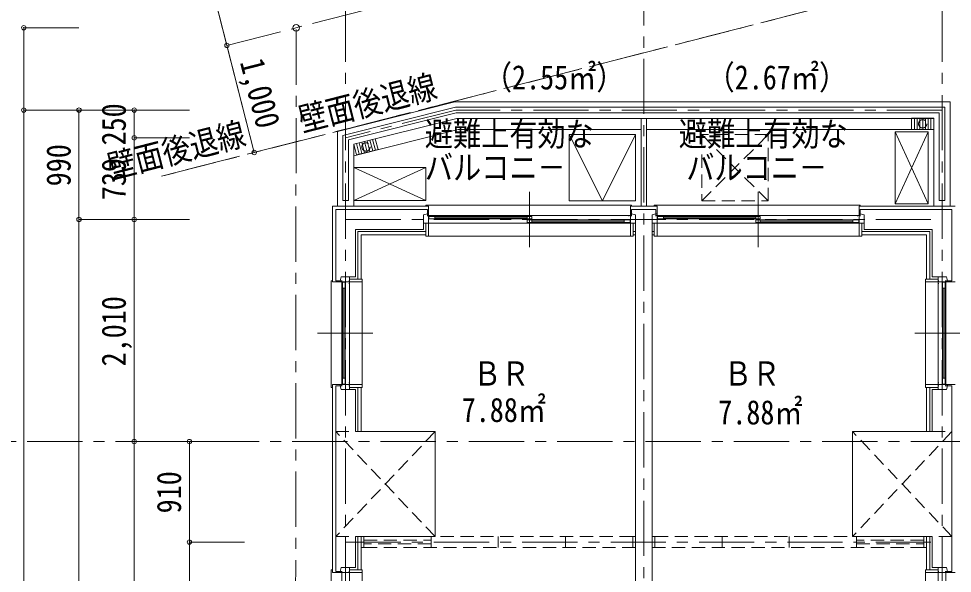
# Model space of a CAD drawing. Units: millimetres at full size; details may follow other scales. Extents: x -443943 to 462275, y -43546 to 79452.
# Drawn here: x -19502 to -11048, y 68595 to 73615 of the extents above; entities that cross this region are included whole.
import ezdxf
from ezdxf.enums import TextEntityAlignment as Align

# ---------------------------------------------------------------- set-up
doc = ezdxf.new("R2010")
doc.units = ezdxf.units.MM
doc.header["$LTSCALE"] = 100
doc.header["$PDMODE"] = 32
doc.header["$PDSIZE"] = 40
for name, pattern in [('CHAIN1', [8, 5, -1, 1, -1]), ('DASHED1', [1.8, 1.2, -0.6]), ('DASHED2', [3, 2, -1])]:
    doc.linetypes.add(name, pattern=pattern)
doc.layers.add('0-0_仕上', color=4, linetype='Continuous', lineweight=9)
doc.layers.add('4-1_通り芯', color=4, linetype='Continuous', lineweight=9)
doc.styles.add('ＭＳ ゴシック', font='')
doc.styles.get('ＭＳ ゴシック').set_extended_font_data('MS Gothic')

msp = doc.modelspace()

# ---------------------------------------------------------------- linework, layer by layer
at = {"layer": '0-0_仕上', "linetype": 'CHAIN1'}
for p, q in [((-16541.7, 77723.8), (-16541.7, 57077.9)), ((-11141.7, 77723.8), (-11141.7, 59127.9)), ((-13841.7, 64752.4), (-13841.7, 76723.8)), ((-17616.5, 73372.7), (-10657, 75152.9)), ((-15544.2, 72787.9), (-16541.7, 72536.7)), ((-11141.7, 72787.9), (-15544.2, 72787.9)), ((-16541.7, 71797.9), (-11141.7, 71797.9)), ((-7725.4, 69787.9), (-19955.9, 69787.9)), ((-16541.7, 68877.9), (-11141.7, 68877.9))]:
    msp.add_line(p, q, dxfattribs=at)
at = {"layer": '0-0_仕上'}
for p, q in [((-17368.7, 72403.9), (-18451.5, 76637.1)), ((-15547.3, 72812.9), (-16566.7, 72556.2)), ((-11116.7, 72812.9), (-15547.3, 72812.9)), ((-11116.7, 71967.9), (-11116.7, 72812.9)), ((-16516.7, 72517.2), (-15541.1, 72762.9)), ((-15541.1, 72762.9), (-11166.7, 72762.9)), ((-11166.7, 72762.9), (-11166.7, 71967.9)), ((-16566.7, 72556.2), (-16566.7, 71967.9)), ((-16466.7, 72375.1), (-15522.5, 72612.9)), ((-15522.5, 72612.9), (-13866.7, 72612.9)), ((-13816.7, 72612.9), (-11216.7, 72612.9)), ((-11566.7, 72590.4), (-11266.7, 71940.4)), ((-11266.7, 72590.4), (-11566.7, 71940.4)), ((-11566.7, 72590.4), (-11566.7, 71940.4)), ((-11266.7, 72590.4), (-11566.7, 72590.4)), ((-11266.7, 71940.4), (-11266.7, 72590.4)), ((-16516.7, 71967.9), (-16516.7, 72517.2)), ((-15816.7, 71967.9), (-16466.7, 72267.9)), ((-16466.7, 71967.9), (-15816.7, 72267.9)), ((-16466.7, 72267.9), (-15816.7, 72267.9)), ((-16466.7, 71967.9), (-16466.7, 72267.9)), ((-15816.7, 72267.9), (-15816.7, 71967.9)), ((-14876.7, 71547.9), (-14876.7, 72047.9)), ((-12806.7, 71547.9), (-12806.7, 72047.9)), ((-16566.7, 71967.9), (-16516.7, 71967.9)), ((-15816.7, 71967.9), (-16466.7, 71967.9)), ((-11166.7, 71967.9), (-11116.7, 71967.9)), ((-15816.7, 71927.9), (-13951.7, 71927.9)), ((-15816.7, 71917.9), (-15816.7, 71927.9)), ((-13951.7, 71927.9), (-13951.7, 71917.9)), ((-13746.7, 71927.9), (-11881.7, 71927.9)), ((-13746.7, 71917.9), (-13746.7, 71927.9)), ((-11881.7, 71927.9), (-11881.7, 71917.9)), ((-11566.7, 71940.4), (-11266.7, 71940.4)), ((-15801.7, 71847.9), (-15801.7, 71827.9)), ((-15801.7, 71832.9), (-13951.7, 71832.9)), ((-15791.7, 71762.9), (-15791.7, 71847.9)), ((-15788.7, 71825.4), (-14856.7, 71825.4)), ((-15788.7, 71802.4), (-15788.7, 71825.4)), ((-14856.7, 71802.4), (-15788.7, 71802.4)), ((-15776.7, 71827.9), (-15776.7, 71832.9)), ((-15734.2, 71825.4), (-15734.2, 71802.4)), ((-14896.7, 71813.9), (-15734.2, 71813.9)), ((-14896.7, 71825.4), (-14896.7, 71802.4)), ((-13964.7, 71793.4), (-14896.7, 71793.4)), ((-14896.7, 71793.4), (-14896.7, 71770.4)), ((-14856.7, 71825.4), (-14856.7, 71802.4)), ((-14856.7, 71793.4), (-14856.7, 71770.4)), ((-14019.2, 71781.9), (-14856.7, 71781.9)), ((-14019.2, 71793.4), (-14019.2, 71770.4)), ((-13976.7, 71827.9), (-13976.7, 71832.9)), ((-13964.7, 71770.4), (-13964.7, 71793.4)), ((-13961.7, 71762.9), (-13961.7, 71847.9)), ((-13951.7, 71827.9), (-13951.7, 71847.9)), ((-13731.7, 71847.9), (-13731.7, 71827.9)), ((-13731.7, 71832.9), (-11881.7, 71832.9)), ((-13721.7, 71762.9), (-13721.7, 71847.9)), ((-13718.7, 71802.4), (-13718.7, 71825.4)), ((-13718.7, 71825.4), (-12786.7, 71825.4)), ((-12786.7, 71802.4), (-13718.7, 71802.4)), ((-13706.7, 71827.9), (-13706.7, 71832.9)), ((-13664.2, 71802.4), (-13664.2, 71825.4)), ((-12826.7, 71813.9), (-13664.2, 71813.9)), ((-12826.7, 71802.4), (-12826.7, 71825.4)), ((-12826.7, 71793.4), (-11894.7, 71793.4)), ((-12826.7, 71770.4), (-12826.7, 71793.4)), ((-12786.7, 71825.4), (-12786.7, 71802.4)), ((-12786.7, 71793.4), (-12786.7, 71770.4)), ((-11949.2, 71781.9), (-12786.7, 71781.9)), ((-11949.2, 71793.4), (-11949.2, 71770.4)), ((-11906.7, 71832.9), (-11906.7, 71827.9)), ((-11894.7, 71793.4), (-11894.7, 71770.4)), ((-11891.7, 71847.9), (-11891.7, 71762.9)), ((-11881.7, 71827.9), (-11881.7, 71847.9)), ((-15816.7, 71762.9), (-15836.7, 71762.9)), ((-15801.7, 71767.9), (-15801.7, 71762.9)), ((-15801.7, 71762.9), (-13951.7, 71762.9)), ((-15776.7, 71762.9), (-15776.7, 71767.9)), ((-14896.7, 71770.4), (-13964.7, 71770.4)), ((-13976.7, 71762.9), (-13976.7, 71767.9)), ((-13951.7, 71762.9), (-13951.7, 71767.9)), ((-13936.7, 71762.9), (-13916.7, 71762.9)), ((-13746.7, 71762.9), (-13766.7, 71762.9)), ((-13731.7, 71762.9), (-13731.7, 71767.9)), ((-11881.7, 71762.9), (-13731.7, 71762.9)), ((-13706.7, 71762.9), (-13706.7, 71767.9)), ((-11894.7, 71770.4), (-12826.7, 71770.4)), ((-11906.7, 71762.9), (-11906.7, 71767.9)), ((-11881.7, 71767.9), (-11881.7, 71762.9)), ((-11866.7, 71762.9), (-11846.7, 71762.9)), ((-16431.7, 71687.9), (-15816.7, 71687.9)), ((-16431.7, 71257.9), (-16431.7, 71687.9)), ((-13961.7, 71647.9), (-15791.7, 71647.9)), ((-13916.7, 71687.9), (-13936.7, 71687.9)), ((-13766.7, 71687.9), (-13746.7, 71687.9)), ((-13721.7, 71647.9), (-11891.7, 71647.9)), ((-11251.7, 71687.9), (-11866.7, 71687.9)), ((-11251.7, 71257.9), (-11251.7, 71687.9)), ((-16506.7, 71257.9), (-16506.7, 71277.9)), ((-11176.7, 71257.9), (-11176.7, 71277.9)), ((-16671.7, 71242.9), (-16671.7, 70277.9)), ((-16661.7, 71242.9), (-16671.7, 71242.9)), ((-16571.7, 71242.9), (-16591.7, 71242.9)), ((-16591.7, 71232.9), (-16506.7, 71232.9)), ((-16576.7, 70292.9), (-16576.7, 71242.9)), ((-16569.2, 71229.9), (-16569.2, 70305.9)), ((-16546.2, 71229.9), (-16569.2, 71229.9)), ((-16546.2, 70305.9), (-16546.2, 71229.9)), ((-16511.7, 71242.9), (-16506.7, 71242.9)), ((-16506.7, 71217.9), (-16511.7, 71217.9)), ((-16506.7, 71242.9), (-16506.7, 70292.9)), ((-16391.7, 70302.9), (-16391.7, 71232.9)), ((-11291.7, 71232.9), (-11291.7, 70302.9)), ((-11171.7, 71242.9), (-11176.7, 71242.9)), ((-11176.7, 71242.9), (-11176.7, 70292.9)), ((-11091.7, 71232.9), (-11176.7, 71232.9)), ((-11176.7, 71217.9), (-11171.7, 71217.9)), ((-11137.2, 71229.9), (-11114.2, 71229.9)), ((-11137.2, 70305.9), (-11137.2, 71229.9)), ((-11114.2, 71229.9), (-11114.2, 70305.9)), ((-11091.7, 71242.9), (-11111.7, 71242.9)), ((-11106.7, 71242.9), (-11106.7, 70292.9)), ((-16546.2, 71175.4), (-16569.2, 71175.4)), ((-16557.7, 70360.4), (-16557.7, 71175.4)), ((-11137.2, 71175.4), (-11114.2, 71175.4)), ((-11125.7, 71175.4), (-11125.7, 70360.4)), ((-16796.7, 70767.9), (-16296.7, 70767.9)), ((-11386.7, 70767.9), (-10886.7, 70767.9)), ((-16546.2, 70360.4), (-16569.2, 70360.4)), ((-11137.2, 70360.4), (-11114.2, 70360.4)), ((-16671.7, 70277.9), (-16661.7, 70277.9)), ((-16506.7, 70302.9), (-16591.7, 70302.9)), ((-16591.7, 70292.9), (-16571.7, 70292.9)), ((-16569.2, 70305.9), (-16546.2, 70305.9)), ((-16506.7, 70317.9), (-16511.7, 70317.9)), ((-16506.7, 70292.9), (-16511.7, 70292.9)), ((-16506.7, 70277.9), (-16506.7, 70257.9)), ((-16431.7, 69877.9), (-16431.7, 70277.9)), ((-11251.7, 70277.9), (-11251.7, 69877.9)), ((-11176.7, 70317.9), (-11171.7, 70317.9)), ((-11176.7, 70302.9), (-11091.7, 70302.9)), ((-11176.7, 70292.9), (-11171.7, 70292.9)), ((-11176.7, 70277.9), (-11176.7, 70257.9)), ((-11114.2, 70305.9), (-11137.2, 70305.9)), ((-11111.7, 70292.9), (-11091.7, 70292.9)), ((-16431.7, 68927.9), (-16431.7, 68627.9)), ((-11251.7, 68927.9), (-11251.7, 68627.9)), ((-16506.7, 68647.9), (-16506.7, 68627.9)), ((-11176.7, 68647.9), (-11176.7, 68627.9)), ((-16671.7, 68627.9), (-16671.7, 65362.9)), ((-16661.7, 68627.9), (-16671.7, 68627.9)), ((-16571.7, 68612.9), (-16591.7, 68612.9)), ((-16591.7, 68602.9), (-16506.7, 68602.9)), ((-16576.7, 65362.9), (-16576.7, 68612.9)), ((-16506.7, 68612.9), (-16511.7, 68612.9)), ((-16506.7, 68612.9), (-16506.7, 65362.9)), ((-16391.7, 65372.9), (-16391.7, 68602.9)), ((-11291.7, 65372.9), (-11291.7, 68602.9)), ((-11176.7, 68612.9), (-11171.7, 68612.9)), ((-11176.7, 68612.9), (-11176.7, 65362.9)), ((-11091.7, 68602.9), (-11176.7, 68602.9)), ((-11091.7, 68612.9), (-11111.7, 68612.9)), ((-11106.7, 68612.9), (-11106.7, 65362.9))]:
    msp.add_line(p, q, dxfattribs=at)
at = {"layer": '0-0_仕上', "color": 2, "linetype": 'CHAIN1', "lineweight": 15}
msp.add_line((-18208, 72189.2), (-8977.6, 74550.3), dxfattribs=at)
at = {"layer": '0-0_仕上', "color": 7, "lineweight": 15}
for p, q in [((-19455.9, 73533), (-18955.9, 73533)), ((-19455.9, 73533), (-19455.9, 56215.7)), ((-17616.5, 73372.7), (-17368.7, 72403.9)), ((-17955.9, 72787.9), (-19455.9, 72787.9)), ((-18955.9, 57077.9), (-18955.9, 72787.9)), ((-18455.9, 57077.9), (-18455.9, 72787.9)), ((-16616.7, 72595.2), (-15553.5, 72862.9)), ((-15553.5, 72862.9), (-11066.7, 72862.9)), ((-11066.7, 72862.9), (-11066.7, 71917.9)), ((-15534.9, 72712.9), (-16466.7, 72478.3)), ((-11216.7, 72712.9), (-15534.9, 72712.9)), ((-13866.7, 71917.9), (-13866.7, 72712.9)), ((-13816.7, 72712.9), (-13816.7, 71917.9)), ((-11216.7, 71917.9), (-11216.7, 72712.9)), ((-18455.9, 72536.7), (-17955.9, 72536.7)), ((-16616.7, 71917.9), (-16616.7, 72595.2)), ((-16466.7, 72478.3), (-16466.7, 71917.9)), ((-14516.7, 72242.8), (-14516.7, 72257.8)), ((-16661.7, 71917.9), (-16661.7, 71232.9)), ((-15791.7, 71917.9), (-16661.7, 71917.9)), ((-15791.7, 71847.9), (-15791.7, 71917.9)), ((-13961.7, 71917.9), (-13961.7, 71847.9)), ((-13721.7, 71917.9), (-13961.7, 71917.9)), ((-13721.7, 71847.9), (-13721.7, 71917.9)), ((-11021.7, 71917.9), (-11891.7, 71917.9)), ((-11891.7, 71917.9), (-11891.7, 71847.9)), ((-17955.9, 71797.9), (-18955.9, 71797.9)), ((-18455.9, 71797.9), (-17955.9, 71797.9)), ((-15801.7, 71847.9), (-15791.7, 71847.9)), ((-13961.7, 71847.9), (-13951.7, 71847.9)), ((-13731.7, 71847.9), (-13721.7, 71847.9)), ((-11881.7, 71847.9), (-11891.7, 71847.9)), ((-15816.7, 71762.9), (-15816.7, 71647.9)), ((-15791.7, 71762.9), (-15816.7, 71762.9)), ((-15791.7, 71647.9), (-15791.7, 71762.9)), ((-13961.7, 71647.9), (-13961.7, 71762.9)), ((-13961.7, 71762.9), (-13936.7, 71762.9)), ((-13936.7, 71762.9), (-13936.7, 71647.9)), ((-13746.7, 71762.9), (-13721.7, 71762.9)), ((-13746.7, 71647.9), (-13746.7, 71762.9)), ((-13721.7, 71762.9), (-13721.7, 71647.9)), ((-11891.7, 71647.9), (-11891.7, 71762.9)), ((-11891.7, 71762.9), (-11866.7, 71762.9)), ((-11866.7, 71762.9), (-11866.7, 71647.9)), ((-16401.7, 71657.9), (-16401.7, 71257.9)), ((-15816.7, 71657.9), (-16401.7, 71657.9)), ((-15816.7, 71647.9), (-15791.7, 71647.9)), ((-13936.7, 71647.9), (-13961.7, 71647.9)), ((-13936.7, 71657.9), (-13916.7, 71657.9)), ((-13746.7, 71657.9), (-13766.7, 71657.9)), ((-13721.7, 71647.9), (-13746.7, 71647.9)), ((-11866.7, 71647.9), (-11891.7, 71647.9)), ((-11866.7, 71657.9), (-11281.7, 71657.9)), ((-11281.7, 71657.9), (-11281.7, 71257.9)), ((-16661.7, 71232.9), (-16591.7, 71232.9)), ((-16591.7, 71242.9), (-16591.7, 71232.9)), ((-16506.7, 71257.9), (-16506.7, 71232.9)), ((-16391.7, 71257.9), (-16506.7, 71257.9)), ((-16506.7, 71232.9), (-16391.7, 71232.9)), ((-16391.7, 71232.9), (-16391.7, 71257.9)), ((-11291.7, 71257.9), (-11176.7, 71257.9)), ((-11291.7, 71232.9), (-11291.7, 71257.9)), ((-11176.7, 71232.9), (-11291.7, 71232.9)), ((-11176.7, 71257.9), (-11176.7, 71232.9)), ((-11091.7, 71242.9), (-11091.7, 71232.9)), ((-11021.7, 71232.9), (-11091.7, 71232.9)), ((-16661.7, 70302.9), (-16591.7, 70302.9)), ((-16661.7, 68602.9), (-16661.7, 70302.9)), ((-16591.7, 70302.9), (-16591.7, 70292.9)), ((-16506.7, 70277.9), (-16506.7, 70302.9)), ((-16506.7, 70302.9), (-16391.7, 70302.9)), ((-16391.7, 70277.9), (-16506.7, 70277.9)), ((-16401.7, 70277.9), (-16401.7, 69877.9)), ((-16391.7, 70302.9), (-16391.7, 70277.9)), ((-11291.7, 70302.9), (-11291.7, 70277.9)), ((-11176.7, 70302.9), (-11291.7, 70302.9)), ((-11291.7, 70277.9), (-11176.7, 70277.9)), ((-11281.7, 70277.9), (-11281.7, 69877.9)), ((-11176.7, 70277.9), (-11176.7, 70302.9)), ((-11091.7, 70302.9), (-11091.7, 70292.9)), ((-11021.7, 70302.9), (-11091.7, 70302.9)), ((-18455.9, 69787.9), (-17455.9, 69787.9)), ((-17955.9, 69787.9), (-17955.9, 57077.9)), ((-16401.7, 68927.9), (-16376.7, 68927.9)), ((-16401.7, 68627.9), (-16401.7, 68927.9)), ((-16376.7, 68927.9), (-16376.7, 68827.9)), ((-13941.7, 68927.9), (-13916.7, 68927.9)), ((-13941.7, 68827.9), (-13941.7, 68927.9)), ((-13741.7, 68927.9), (-13766.7, 68927.9)), ((-13741.7, 68827.9), (-13741.7, 68927.9)), ((-11306.7, 68927.9), (-11306.7, 68827.9)), ((-11281.7, 68927.9), (-11306.7, 68927.9)), ((-11281.7, 68627.9), (-11281.7, 68927.9)), ((-17955.9, 68877.9), (-17455.9, 68877.9)), ((-16376.7, 68827.9), (-16401.7, 68827.9)), ((-13916.7, 68827.9), (-13941.7, 68827.9)), ((-13741.7, 68827.9), (-13766.7, 68827.9)), ((-11306.7, 68827.9), (-11281.7, 68827.9)), ((-16591.7, 68602.9), (-16661.7, 68602.9)), ((-16591.7, 68612.9), (-16591.7, 68602.9)), ((-16506.7, 68627.9), (-16506.7, 68602.9)), ((-16391.7, 68627.9), (-16506.7, 68627.9)), ((-16506.7, 68602.9), (-16391.7, 68602.9)), ((-16391.7, 68602.9), (-16391.7, 68627.9)), ((-11291.7, 68627.9), (-11291.7, 68602.9)), ((-11176.7, 68627.9), (-11291.7, 68627.9)), ((-11291.7, 68602.9), (-11176.7, 68602.9)), ((-11176.7, 68602.9), (-11176.7, 68627.9)), ((-11091.7, 68612.9), (-11091.7, 68602.9)), ((-11091.7, 68602.9), (-11021.7, 68602.9))]:
    msp.add_line(p, q, dxfattribs=at)
at = {"layer": '0-0_仕上', "color": 2, "lineweight": 15}
for p, q in [((-11416.7, 72713.3), (-11416.7, 72613.3)), ((-11216.7, 72713.3), (-11416.7, 72713.3)), ((-11391.7, 72613.3), (-11391.7, 72713.3)), ((-11366.7, 72713.3), (-11366.7, 72613.3)), ((-11341.7, 72613.3), (-11341.7, 72713.3)), ((-11316.7, 72713.3), (-11316.7, 72613.3)), ((-11291.7, 72613.3), (-11291.7, 72713.3)), ((-11266.7, 72713.3), (-11266.7, 72613.3)), ((-11241.7, 72613.3), (-11241.7, 72713.3)), ((-11216.7, 72613.3), (-11216.7, 72713.3)), ((-14516.7, 72565.4), (-14216.7, 71965.4)), ((-14516.7, 72565.4), (-13916.7, 72565.4)), ((-14516.7, 71965.4), (-14516.7, 72565.4)), ((-14216.7, 71965.4), (-13916.7, 72565.4)), ((-13916.7, 72565.4), (-13916.7, 71965.4)), ((-11416.7, 72613.3), (-11216.7, 72613.3)), ((-16466.7, 72478.3), (-16272.7, 72527.1)), ((-16442.2, 72381.3), (-16466.7, 72478.3)), ((-16442.4, 72484.4), (-16418, 72387.4)), ((-16393.7, 72393.5), (-16418.2, 72490.5)), ((-16393.9, 72496.6), (-16369.5, 72399.6)), ((-16345.2, 72405.7), (-16369.7, 72502.7)), ((-16345.4, 72508.8), (-16321, 72411.8)), ((-16296.8, 72417.9), (-16321.2, 72514.9)), ((-16296.9, 72521), (-16272.5, 72424)), ((-16272.7, 72527.1), (-16248.3, 72430.1)), ((-16248.3, 72430.1), (-16442.2, 72381.3)), ((-13916.7, 71965.4), (-14516.7, 71965.4))]:
    msp.add_line(p, q, dxfattribs=at)
at = {"layer": '0-0_仕上', "color": 2, "linetype": 'DASHED1', "lineweight": 15}
for p, q in [((-13316.7, 71965.4), (-12716.6, 72565.4)), ((-12716.6, 71965.4), (-13316.7, 72565.4)), ((-13316.7, 72565.4), (-13316.7, 71965.4)), ((-12716.6, 72565.4), (-13316.7, 72565.4)), ((-12716.6, 71965.4), (-12716.6, 72565.4)), ((-13316.7, 71965.4), (-12716.6, 71965.4))]:
    msp.add_line(p, q, dxfattribs=at)
at = {"layer": '0-0_仕上', "color": 3, "lineweight": 20}
for p, q in [((-16631.7, 71887.9), (-15801.7, 71887.9)), ((-16631.7, 71242.9), (-16631.7, 71887.9)), ((-15801.7, 71887.9), (-15801.7, 71847.9)), ((-13951.7, 71887.9), (-13731.7, 71887.9)), ((-13951.7, 71847.9), (-13951.7, 71887.9)), ((-13731.7, 71887.9), (-13731.7, 71847.9)), ((-11881.7, 71887.9), (-11051.7, 71887.9)), ((-11881.7, 71847.9), (-11881.7, 71887.9)), ((-11051.7, 71887.9), (-11051.7, 71242.9)), ((-15836.7, 71838.5), (-15801.7, 71847.9)), ((-15836.7, 71707.9), (-15836.7, 71838.5)), ((-13951.7, 71847.9), (-13916.7, 71838.5)), ((-13916.7, 71838.5), (-13916.7, 64869.9)), ((-13766.7, 71838.5), (-13731.7, 71847.9)), ((-13766.7, 64719.9), (-13766.7, 71838.5)), ((-11846.7, 71838.5), (-11881.7, 71847.9)), ((-11846.7, 71707.9), (-11846.7, 71838.5)), ((-16451.7, 71707.9), (-15836.7, 71707.9)), ((-16451.7, 71277.9), (-16451.7, 71707.9)), ((-11846.7, 71707.9), (-11231.7, 71707.9)), ((-11231.7, 71707.9), (-11231.7, 71277.9)), ((-16582.3, 71277.9), (-16591.7, 71242.9)), ((-16451.7, 71277.9), (-16582.3, 71277.9)), ((-11231.7, 71277.9), (-11101, 71277.9)), ((-11101, 71277.9), (-11091.7, 71242.9)), ((-16591.7, 71242.9), (-16631.7, 71242.9)), ((-11051.7, 71242.9), (-11091.7, 71242.9)), ((-16631.7, 70292.9), (-16591.7, 70292.9)), ((-16631.7, 68612.9), (-16631.7, 70292.9)), ((-16591.7, 70292.9), (-16582.3, 70257.9)), ((-16582.3, 70257.9), (-16451.7, 70257.9)), ((-16451.7, 70257.9), (-16451.7, 69877.9)), ((-11231.7, 70257.9), (-11231.7, 69877.9)), ((-11101, 70257.9), (-11231.7, 70257.9)), ((-11091.7, 70292.9), (-11101, 70257.9)), ((-11091.7, 70292.9), (-11051.7, 70292.9)), ((-11051.7, 70292.9), (-11051.7, 68612.9)), ((-16451.7, 69877.9), (-15731.7, 69877.9)), ((-15731.7, 69877.9), (-15731.7, 68927.9)), ((-11951.7, 69877.9), (-11951.7, 68927.9)), ((-11231.7, 69877.9), (-11951.7, 69877.9)), ((-16451.7, 68927.9), (-16451.7, 68647.9)), ((-15731.7, 68927.9), (-16451.7, 68927.9)), ((-11951.7, 68927.9), (-11231.7, 68927.9)), ((-11231.7, 68927.9), (-11231.7, 68647.9)), ((-16582.3, 68647.9), (-16591.7, 68612.9)), ((-16451.7, 68647.9), (-16582.3, 68647.9)), ((-11231.7, 68647.9), (-11101, 68647.9)), ((-11101, 68647.9), (-11091.7, 68612.9)), ((-16591.7, 68612.9), (-16631.7, 68612.9)), ((-11051.7, 68612.9), (-11091.7, 68612.9))]:
    msp.add_line(p, q, dxfattribs=at)
at = {"layer": '0-0_仕上', "color": 3, "linetype": 'DASHED1', "lineweight": 20}
for p, q in [((-15731.7, 69877.9), (-16631.7, 68927.9)), ((-15731.7, 68927.9), (-16631.7, 69877.9)), ((-16631.7, 69877.9), (-16451.7, 69877.9)), ((-11051.7, 68927.9), (-11951.7, 69877.9)), ((-11051.7, 69877.9), (-11951.7, 68927.9)), ((-11231.7, 69877.9), (-11051.7, 69877.9)), ((-16631.7, 68927.9), (-16451.7, 68927.9)), ((-11051.7, 68927.9), (-11231.7, 68927.9))]:
    msp.add_line(p, q, dxfattribs=at)
at = {"layer": '0-0_仕上', "color": 7, "linetype": 'DASHED1', "lineweight": 15}
for p, q in [((-13941.7, 68927.9), (-16376.7, 68927.9)), ((-15767.9, 68927.9), (-15767.9, 68827.9)), ((-15159.2, 68827.9), (-15159.2, 68927.9)), ((-14550.4, 68927.9), (-14550.4, 68827.9)), ((-13741.7, 68927.9), (-11306.7, 68927.9)), ((-13132.9, 68927.9), (-13132.9, 68827.9)), ((-12524.2, 68827.9), (-12524.2, 68927.9)), ((-11915.4, 68927.9), (-11915.4, 68827.9)), ((-16376.7, 68894.6), (-15767.9, 68894.6)), ((-15767.9, 68861.2), (-16376.7, 68861.2)), ((-16376.7, 68827.9), (-13941.7, 68827.9)), ((-11306.7, 68827.9), (-13741.7, 68827.9)), ((-11306.7, 68894.6), (-11915.4, 68894.6)), ((-11915.4, 68861.2), (-11306.7, 68861.2))]:
    msp.add_line(p, q, dxfattribs=at)
at = {"layer": '0-0_仕上'}
msp.add_circle((-16989.9, 73533), 30, dxfattribs=at)
at = {"layer": '0-0_仕上', "color": 2, "linetype": 'DASHED2', "lineweight": 15}
for centre in [(-11316.7, 72663.3), (-16357.5, 72454.2)]:
    msp.add_circle(centre, 37.5, dxfattribs=at)
at = {"layer": '0-0_仕上', "color": 7}
for p in [(-19455.9, 73533), (-17616.5, 73372.7), (-19455.9, 72787.9), (-18955.9, 72787.9), (-18455.9, 72787.9), (-18455.9, 72536.7), (-17368.7, 72403.9), (-18955.9, 71797.9), (-18455.9, 71797.9), (-18455.9, 71797.9), (-18455.9, 69787.9), (-17955.9, 69787.9), (-17955.9, 68877.9)]:
    msp.add_point(p, dxfattribs=at)
at = {"layer": '0-0_仕上'}
for p in [(-17616.5, 73372.7), (-17368.7, 72403.9)]:
    msp.add_point(p, dxfattribs=at)
at = {"layer": '4-1_通り芯', "linetype": 'CHAIN1'}
for p, q in [((-17616.5, 73372.7), (-10657, 75152.9)), ((-17004.2, 56215.7), (-16989.9, 73533))]:
    msp.add_line(p, q, dxfattribs=at)
at = {"layer": '4-1_通り芯', "color": 2, "linetype": 'CHAIN1', "lineweight": 15}
msp.add_line((-8977.6, 74550.3), (-18208, 72189.2), dxfattribs=at)
at = {"layer": '4-1_通り芯'}
msp.add_lwpolyline([(-17368.7, 72403.9), (-18451.5, 76637.1), (-18194.5, 76284.9)], dxfattribs=at)
msp.add_circle((-16989.9, 73533), 30, dxfattribs=at)
for p in [(-17616.5, 73372.7), (-17368.7, 72403.9)]:
    msp.add_point(p, dxfattribs=at)

# ---------------------------------------------------------------- texts
at = {"layer": '0-0_仕上', "color": 7, "style": 'ＭＳ ゴシック', "width": 0.85}
for s, rotation, p in [('1,000', 284.348, (-17563.4, 73205.7)), ('壁面後退線', 14.348, (-16917.8, 72524.8)), ('250', 90, (-18465.9, 72467.3)), ('壁面後退線', 14.348, (-18649.5, 72096.6)), ('990', 90, (-18965.9, 72097.9)), ('739', 90, (-18465.9, 71972.3)), ('2,010', 90, (-18465.9, 70467.9)), ('910', 90, (-17965.9, 69137.9))]:
    msp.add_text(s, height=219.9, rotation=rotation, dxfattribs=at).set_placement(p, align=Align.BOTTOM_LEFT)
for s, p in [('（2.55㎡）', (-15290.2, 72908.5)), ('（2.67㎡）', (-13273.6, 72908.5)), ('避難上有効な', (-15824.1, 72396.1)), ('避難上有効な', (-13524, 72396.1)), ('バルコニ－', (-15824.1, 72091.8)), ('バルコニ－', (-13456.7, 72091.8)), ('ＢＲ', (-15386.7, 70228.2)), ('ＢＲ', (-13116.7, 70228.2)), ('7.88㎡', (-15490.9, 69898.6)), ('7.88㎡', (-13167.6, 69876.9))]:
    msp.add_text(s, height=219.9, dxfattribs=at).set_placement(p, align=Align.BOTTOM_LEFT)
at = {"layer": '4-1_通り芯', "color": 7, "style": 'ＭＳ ゴシック', "width": 0.85}
for s, rotation, p in [('1,000', 284.348, (-17563.4, 73205.7)), ('壁面後退線', 14.348, (-16917.8, 72524.8))]:
    msp.add_text(s, height=219.9, rotation=rotation, dxfattribs=at).set_placement(p, align=Align.BOTTOM_LEFT)

doc.saveas('drawing.dxf')
